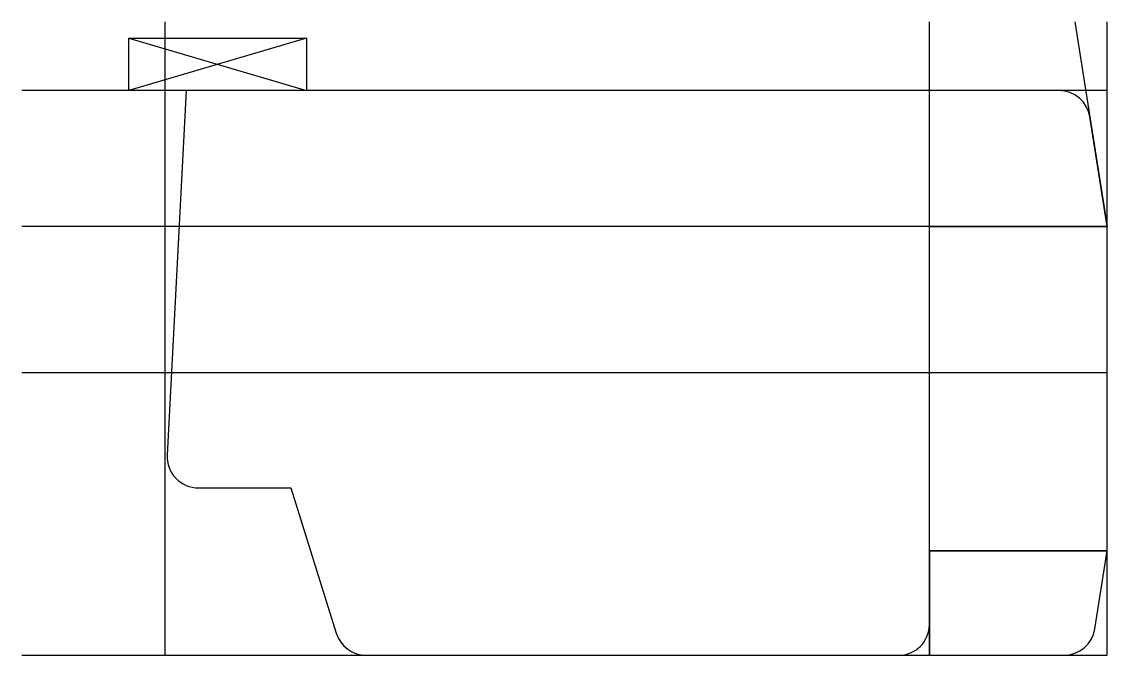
# Model space of a CAD drawing. Extents: x -10 to 94, y -59 to 2.
import ezdxf

# ---------------------------------------------------------------- set-up
doc = ezdxf.new("R2010")
doc.units = 0
doc.layers.get('0').update_dxf_attribs({"linetype": 'CONTINUOUS'})

msp = doc.modelspace()

# ---------------------------------------------------------------- linework, layer by layer
at = {"linetype": 'CONTINUOUS'}
for p, q in [((3.5, -59), (3.5, 1.58)), ((76.5, -59), (76.5, 1.58)), ((90.4, 1.58), (93.5, -18)), ((93.5, -59), (93.5, 1.58)), ((0, 0), (17, 0)), ((0, -5), (0, 0)), ((0, 0), (17, -5)), ((17, 0), (0, -5)), ((17, 0), (17, -5)), ((93.5, -5), (-10.22, -5)), ((17, -5), (0, -5)), ((5.5, -5), (3.67, -39.84)), ((88.88, -5), (5.5, -5)), ((93.5, -18), (91.84, -7.53)), ((93.5, -18), (-10.22, -18)), ((76.5, -56.07), (76.5, -18)), ((76.5, -18), (93.5, -18)), ((93.5, -32), (-10.22, -32)), ((6.66, -43), (15.5, -43)), ((15.5, -43), (19.84, -56.89)), ((76.5, -49), (93.5, -49)), ((76.5, -49), (76.5, -59)), ((93.5, -49), (76.5, -49)), ((76.5, -49), (76.5, -59)), ((92.32, -56.47), (93.5, -49)), ((93.5, -59), (93.5, -49)), ((-10.22, -59), (93.5, -59)), ((22.71, -59), (73.57, -59)), ((76.5, -59), (93.5, -59)), ((76.5, -59), (89.35, -59))]:
    msp.add_line(p, q, dxfattribs=at)
for centre, radius, start, end in [((88.88, -8), 3, 9.0134, 89.9436), ((6.67, -40), 3, 176.9427, 269.8906), ((22.7, -56), 3, 197.2574, 270.0966), ((73.57, -56.07), 2.93, 270, 360), ((89.36, -56), 3, 269.8655, 350.9867)]:
    msp.add_arc(centre, radius, start, end, dxfattribs=at)

doc.saveas('drawing.dxf')
